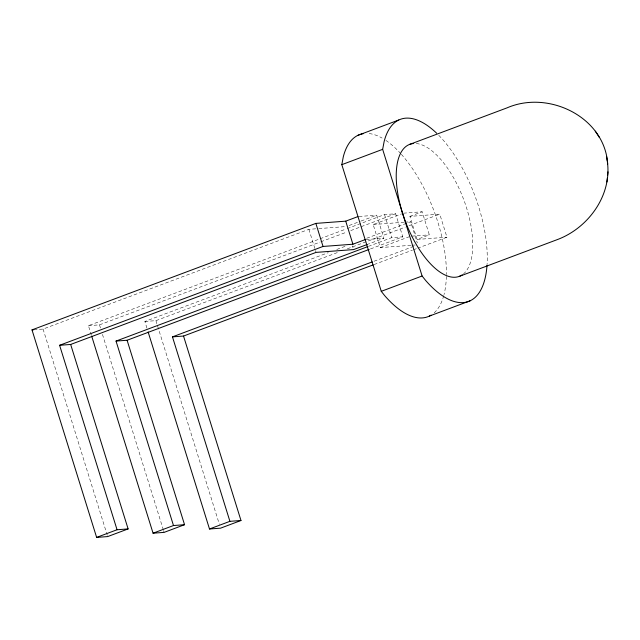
<?xml version="1.0" encoding="UTF-8"?>
<svg xmlns="http://www.w3.org/2000/svg" width="640" height="640" viewBox="0 0 640 640"><rect width="100%" height="100%" fill="white"/><g stroke="black" fill="none" stroke-linecap="round" stroke-linejoin="round"><path stroke-width="0.48" stroke-dasharray="3.2 2.4" d="M33.848 329.752L43.064 329.064L308.888 229.328L317.784 228.664M349.176 225.496L360.184 221.368M361.104 221.024L376.704 215.168L383.88 238.224L368.288 244.08M91.392 335.2L88.432 325.68L319.152 239.12M320.08 238.768L346.24 228.952M347.176 228.608L384.536 214.584L395.6 213.76L402.784 236.816L369.136 249.44M88.432 325.68L99.496 324.856L319.936 242.152M320.872 241.8L347.024 231.984M350.768 230.584L395.6 213.76M410.952 245.312L380.336 247.592L373.16 224.536L401.6 213.864M409.904 216.376L422.152 211.784L429.336 234.84L417.088 239.44L409.904 216.376L439.776 214.152L446.96 237.208L418 248.072M146.936 328.136L144.864 321.472L328.32 252.64M336.744 249.48L347.04 245.616M366.696 238.248L410.688 221.736L417.296 242.952M144.864 321.472L155.928 320.648L338.936 251.984M347.336 248.832L405.232 227.112M408.968 225.712L439.776 214.152M368.352 246.408L391.72 237.64L402.784 236.816M380.336 247.592L410.616 236.232M374.016 261.248L416 245.496M374.096 264.544L412.392 250.176M413.328 249.824L417.064 248.424M358.968 216.496L376.704 215.168M403.432 213.176L422.152 211.784M318.768 228.592L346.424 226.528M373.16 224.536L403.776 222.256M404.76 222.184L410.688 221.736M366.144 239.552L383.88 238.224M411.6 236.16L429.336 234.84M417.088 239.44L446.96 237.208M411.944 245.24L414.904 245.016M384.536 214.584L391.72 237.64M352.456 245.896L353.032 247.744M308.888 229.328L315.208 249.616M315.496 250.544L316.072 252.384M155.928 320.648L219.376 524.36M99.496 324.856L100.68 328.664M102.456 334.376L163.24 529.52M163.536 530.472L164.128 532.376M43.064 329.064L107.696 536.576M416.256 143.528A70.504 31.136 69.4 0 1 464.24 201.016A70.504 31.136 69.4 0 1 463.584 273.816M369.184 133.568A97.24 42.952 69.4 0 1 382.112 138.08M385.888 140.416A97.24 42.952 69.4 0 1 400.648 153.528M401.336 154.288A97.24 42.952 69.4 0 1 446.416 274.52M446.376 276.368A97.24 42.952 69.4 0 1 444.016 294.608M443.752 295.6A97.24 42.952 69.4 0 1 434.16 312.856M438.744 135.288A97.24 42.952 69.4 0 1 487.096 264.032"/><path stroke-width="0.96" d="M459.336 276.36L556.808 239.792C588.568 228.2 612.944 194.376 607.096 159.968M606.896 182L607.336 177.872M607.608 175.248L607.968 171.856M431.056 315.168A97.24 42.952 69.4 0 1 384.624 295.568L381.264 291.328L341.816 164.664L343.296 156.8A97.24 42.952 69.4 0 1 363.288 133.664M487.032 265.008A97.24 42.952 69.4 0 1 425.464 280.24L422.112 276.008L382.656 149.336L384.144 141.48A97.24 42.952 69.4 0 1 436.672 133.24M357.92 135.336L398.76 120.008M341.816 164.664L382.656 149.336M409.664 144.4L507.136 107.824C548.56 89.832 604.824 117.024 607.704 164.144M128.12 528.92L117.056 529.744L59.6 345.288L70.664 344.456L128.12 528.92L107.696 536.576L96.632 537.408L32 329.888L315.856 223.392L345.728 221.16L357.984 216.568M59.6 345.288L323.032 246.448L352.912 244.224L365.16 239.624M70.664 344.456L316.072 252.384L353.608 249.584L367.368 244.424M116.032 341.08L127.096 340.256L184.552 524.712L173.488 525.536L116.032 341.08L367.416 246.76M127.096 340.256L369.136 249.44M172.464 336.872L183.528 336.048L240.984 520.504L229.912 521.328L172.464 336.872L372.144 261.952M183.528 336.048L373.16 264.896M381.264 291.328L422.112 276.008M429.4 316.072L470.24 300.752M96.632 537.408L117.056 529.744M91.688 336.152L153.064 533.2L173.488 525.536M184.552 524.712L164.128 532.376L153.064 533.2M148.12 331.944L209.496 528.992L229.912 521.328M240.984 520.504L220.56 528.168L209.496 528.992M32 329.888L33.848 329.752M595.288 131.152L599.352 137.44M345.728 221.16L352.912 244.224M315.856 223.392L323.032 246.448M606.624 156.76L607.088 159.952M462.24 274.84A70.504 31.136 69.4 0 1 405.08 220.616A70.504 31.136 69.4 0 1 413.672 143.512"/></g></svg>
